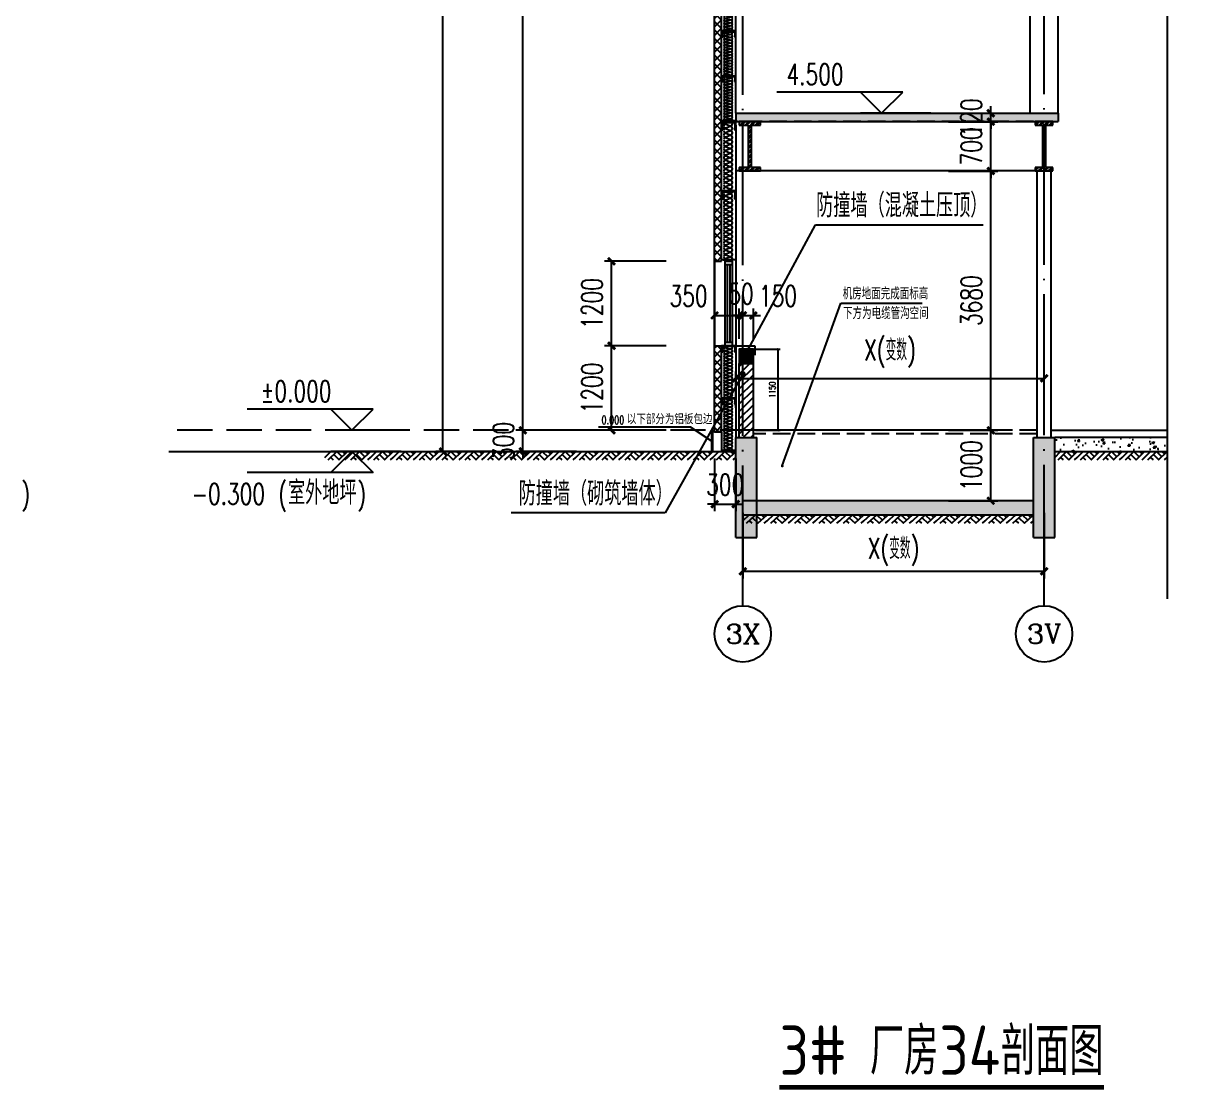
# Model space of a CAD drawing. Extents: x -1899985 to -450366, y 556196 to 2151267.
# Drawn here: x -515292 to -498848, y 558897 to 574035 of the extents above; entities that cross this region are included whole.
import ezdxf
from ezdxf.enums import TextEntityAlignment as Align

# ---------------------------------------------------------------- set-up
doc = ezdxf.new("R2010")
doc.units = 0
doc.header["$LTSCALE"] = 1000
doc.header["$MEASUREMENT"] = 0
for name, pattern in [('__DASH', [0.35, 0.25, -0.1]), ('DASH', [0.35, 0.25, -0.1]), ('DOTE', [2.42, 2, -0.2, 0.02, -0.2])]:
    doc.linetypes.add(name, pattern=pattern)
doc.layers.get('Defpoints').update_dxf_attribs({"color": 210})
for name, color, linetype in [('A-AXIS-D', 1, 'Continuous'), ('A-AXIS-DOTE', 14, 'DOTE'), ('A-AXIS-DP', 126, 'Continuous'), ('A-AXIS-SYMB', 3, 'Continuous'), ('A-CURTAIN', 134, 'Continuous'), ('A-HATCH-1', 252, 'Continuous'), ('A-HATCH-2', 251, 'Continuous'), ('A-LIN-V', 9, 'Continuous'), ('A-SFCE', 30, 'Continuous'), ('A-WINDOW', 140, 'Continuous'), ('A-云线', 2, 'Continuous'), ('AS-COLN', 6, 'Continuous'), ('AS-WALL', 40, 'Continuous'), ('DIM_ELEV', 3, 'Continuous'), ('DIM_LEAD', 3, 'Continuous'), ('DIM_SYMB', 3, 'Continuous'), ('PUB_HATCH', 8, 'Continuous'), ('PUB_TEXT', 7, 'Continuous'), ('建-墙-填充', 8, 'Continuous'), ('建-柱-钢', 9, 'Continuous')]:
    doc.layers.add(name, color=color, linetype=linetype)
doc.styles.add('_TCH_AXIS', font='COMPLEX', dxfattribs={"bigfont": 'GBCBIG'})
doc.styles.add('_TCH_DIM', font='SIMPLEX', dxfattribs={"bigfont": 'GBCBIG'})
doc.styles.add('_TCH_DIM_T3', font='SIMPLEX', dxfattribs={"width": 0.705882, "bigfont": 'GBCBIG'})
doc.styles.get("Standard").update_dxf_attribs({"font": 'gbenor.shx', "bigfont": 'gbcbig.shx'})
doc.dimstyles.new('_TCH_ARCH&&100', dxfattribs={"dimtxt": 297.5, "dimasz": 100, "dimexe": 100, "dimexo": 100, "dimgap": 126.25, "dimtad": 1, "dimdec": 0, "dimzin": 0, "dimdsep": 46, "dimtxsty": '_TCH_DIM_T3', "dimblk": 'ARCHTICK', "dimcen": 0.09, "dimclrt": 7, "dimazin": 2, "dimtfac": 1, "dimtdec": 0, "dimtix": 1, "dimtmove": 2, "dimatfit": 3, "dimfxl": 0, "dimtolj": 1, "dimtzin": 0, "dimarcsym": 0})
doc.dimstyles.new('_TCH_ARCH&&30', dxfattribs={"dimtxt": 89.25, "dimasz": 30, "dimexe": 30, "dimexo": 30, "dimgap": 37.875, "dimtad": 1, "dimdec": 0, "dimzin": 0, "dimdsep": 46, "dimtxsty": '_TCH_DIM_T3', "dimblk": 'ARCHTICK', "dimcen": 0.09, "dimclrt": 7, "dimazin": 2, "dimtfac": 1, "dimtdec": 0, "dimtix": 1, "dimtmove": 2, "dimatfit": 3, "dimfxl": 0, "dimtolj": 1, "dimtzin": 0, "dimarcsym": 0})
pattern_1 = [(45, (0, 0), (-35.355339, 35.355339), []), (45, (23.57, 0), (-35.355339, 35.355339), [])]
pattern_2 = [(45, (60, 0), (-60.000061, 60.000061), []), (135, (60, 0), (-60.000061, -60.000061), [])]

# ---------------------------------------------------------------- blocks, each defined once
blk = doc.blocks.new('G$CBF9D2CED')
at = {"layer": '建-墙-填充'}
h = blk.add_hatch(dxfattribs=at)
h.set_pattern_fill('金属', color=256, scale=20, style=0)
h.set_pattern_definition(pattern_1)
h.paths.add_polyline_path([(-150, 0), (-150, -50), (-25, -50), (-25, -650), (-150, -650), (-150, -700), (150, -700), (150, -650), (25, -650), (25, -50), (150, -50), (150, 0)])
at = {"layer": '建-柱-钢'}
for p, q in [((-150, 0), (-150, -50)), ((150, 0), (-150, 0)), ((150, -50), (150, 0)), ((-150, -50), (-25, -50)), ((-25, -50), (-25, -650)), ((25, -650), (25, -50)), ((25, -50), (150, -50)), ((-25, -650), (-150, -650)), ((-150, -650), (-150, -700)), ((150, -650), (25, -650)), ((150, -700), (150, -650)), ((-150, -700), (150, -700))]:
    blk.add_line(p, q, dxfattribs=at)
blk = doc.blocks.new('w42343243')
at = {"layer": 'A-WINDOW'}
for p, q in [((-1774210, 527687), (-1774210, 528787)), ((-1774177, 527687), (-1774177, 528787)), ((-1774143, 528787), (-1774143, 527687)), ((-1774110, 528787), (-1774110, 527687))]:
    blk.add_line(p, q, dxfattribs=at)
for points in [[(-1774210, 528837), (-1774110, 528837), (-1774110, 528787), (-1774210, 528787)], [(-1774210, 527687), (-1774110, 527687), (-1774110, 527637), (-1774210, 527637)]]:
    blk.add_lwpolyline(points, close=True, dxfattribs=at)
blk = doc.blocks.new('42343')
at = {"layer": 'A-CURTAIN', "const_width": 15}
blk.add_lwpolyline([(-1579953, 568257), (-1580003, 568257), (-1580003, 567957)], dxfattribs=at)
at = {"layer": 'A-CURTAIN'}
blk.add_lwpolyline([(-1579953, 568237), (-1579983, 568237), (-1579983, 567957)], dxfattribs=at)
at = {"layer": 'A-LIN-V'}
blk.add_line((-1579853, 568237), (-1579853, 567957), dxfattribs=at)
at = {"layer": 'DIM_LEAD'}
for p, q in [((-1580293, 568303), (-1581600, 568303)), ((-1580003, 568107), (-1580293, 568303))]:
    blk.add_line(p, q, dxfattribs=at)
blk.add_lwpolyline([(-1580003, 568107, 0, 32, 0), (-1580102, 568175, 0, 0, 0)], format="xyseb", dxfattribs=at)
at = {"layer": 'PUB_TEXT', "style": '_TCH_DIM', "width": 0.705882}
blk.add_text('0.000', height=119, dxfattribs=at).set_placement((-1581558, 568345))
at = {"layer": 'PUB_TEXT', "style": '_TCH_DIM'}
blk.add_text('以下部分为铝板包边', height=135, dxfattribs=at).set_placement((-1581198, 568345))
blk = doc.blocks.new('_ArchTick')
at = {"color": 0, "linetype": 'ByBlock', "const_width": 0.4}
blk.add_lwpolyline([(-0.5, -0.5), (0.5, 0.5)], dxfattribs=at)
blk = doc.blocks.new('*D111')
at = {"layer": 'A-AXIS-DP', "color": 0, "lineweight": -2}
for p, q in [((-504899, 569407), (-504548, 569407)), ((-504578, 568257), (-504578, 569407)), ((-504899, 568257), (-504548, 568257))]:
    blk.add_line(p, q, dxfattribs=at)
at = {"layer": 'Defpoints', "color": 0}
for p in [(-504929, 569407), (-504578, 569407), (-504929, 568257)]:
    blk.add_point(p, dxfattribs=at)
at = {"layer": 'A-AXIS-DP', "color": 0, "lineweight": -2, "xscale": 30, "yscale": 30, "zscale": 30}
for p, rotation in [((-504578, 569407), 90), ((-504578, 568257), 270)]:
    blk.add_blockref('_ArchTick', p, dxfattribs=dict(at, rotation=rotation))
at = {"layer": 'A-AXIS-DP', "color": 7, "insert": (-504661, 568832), "char_height": 89.2, "attachment_point": 5, "rotation": 90, "style": '_TCH_DIM_T3'}
blk.add_mtext('\\A1;1150', dxfattribs=at)
blk = doc.blocks.new('*D131')
at = {"layer": 'A-AXIS-D', "color": 0, "lineweight": -2}
for p, q in [((-505079, 567086), (-505079, 566156)), ((-500802, 567086), (-500802, 566156)), ((-505079, 566256), (-500802, 566256))]:
    blk.add_line(p, q, dxfattribs=at)
at = {"layer": 'Defpoints', "color": 0}
for p in [(-505079, 567186), (-500802, 567186), (-500802, 566256)]:
    blk.add_point(p, dxfattribs=at)
at = {"layer": 'A-AXIS-D', "color": 0, "lineweight": -2, "xscale": 100, "yscale": 100, "zscale": 100, "rotation": 180}
blk.add_blockref('_ArchTick', (-505079, 566256), dxfattribs=at)
at = {"layer": 'A-AXIS-D', "color": 0, "lineweight": -2, "xscale": 100, "yscale": 100, "zscale": 100}
blk.add_blockref('_ArchTick', (-500802, 566256), dxfattribs=at)
at = {"layer": 'A-AXIS-D', "color": 7, "insert": (-502940, 566531), "char_height": 297.5, "attachment_point": 5, "style": '_TCH_DIM_T3'}
blk.add_mtext('\\A1;X(变数)', dxfattribs=at)
blk = doc.blocks.new('*D136')
at = {"layer": 'A-AXIS-DP', "color": 0, "lineweight": -2}
for p, q in [((-505479, 569557), (-505479, 569988)), ((-505129, 569557), (-505129, 569988)), ((-505479, 569888), (-505129, 569888))]:
    blk.add_line(p, q, dxfattribs=at)
at = {"layer": 'Defpoints', "color": 0}
for p in [(-505129, 569888), (-505479, 569457), (-505129, 569457)]:
    blk.add_point(p, dxfattribs=at)
at = {"layer": 'A-AXIS-DP', "color": 0, "lineweight": -2, "xscale": 100, "yscale": 100, "zscale": 100, "rotation": 180}
blk.add_blockref('_ArchTick', (-505479, 569888), dxfattribs=at)
at = {"layer": 'A-AXIS-DP', "color": 0, "lineweight": -2, "xscale": 100, "yscale": 100, "zscale": 100}
blk.add_blockref('_ArchTick', (-505129, 569888), dxfattribs=at)
at = {"layer": 'A-AXIS-DP', "color": 7, "insert": (-505849, 570163), "char_height": 297.5, "attachment_point": 5, "style": '_TCH_DIM_T3'}
blk.add_mtext('\\A1;350', dxfattribs=at)
blk = doc.blocks.new('*D137')
at = {"layer": 'A-AXIS-DP', "color": 0, "lineweight": -2}
for p, q in [((-505129, 569557), (-505129, 569988)), ((-505079, 569557), (-505079, 569988)), ((-505129, 569888), (-505229, 569888)), ((-505129, 569888), (-505079, 569888)), ((-505079, 569888), (-504979, 569888))]:
    blk.add_line(p, q, dxfattribs=at)
at = {"layer": 'Defpoints', "color": 0}
for p in [(-505079, 569888), (-505129, 569457), (-505079, 569457)]:
    blk.add_point(p, dxfattribs=at)
at = {"layer": 'A-AXIS-DP', "color": 0, "lineweight": -2, "xscale": 100, "yscale": 100, "zscale": 100}
blk.add_blockref('_ArchTick', (-505129, 569888), dxfattribs=at)
at = {"layer": 'A-AXIS-DP', "color": 0, "lineweight": -2, "xscale": 100, "yscale": 100, "zscale": 100, "rotation": 180}
blk.add_blockref('_ArchTick', (-505079, 569888), dxfattribs=at)
at = {"layer": 'A-AXIS-DP', "color": 7, "insert": (-505104, 570194), "char_height": 297.5, "attachment_point": 5, "style": '_TCH_DIM_T3'}
blk.add_mtext('\\A1;50', dxfattribs=at)
blk = doc.blocks.new('*D138')
at = {"layer": 'A-AXIS-DP', "color": 0, "lineweight": -2}
for p, q in [((-505079, 569557), (-505079, 569988)), ((-504929, 569557), (-504929, 569988)), ((-505079, 569888), (-505179, 569888)), ((-505079, 569888), (-504929, 569888)), ((-504929, 569888), (-504829, 569888))]:
    blk.add_line(p, q, dxfattribs=at)
at = {"layer": 'Defpoints', "color": 0}
for p in [(-504929, 569888), (-505079, 569457), (-504929, 569457)]:
    blk.add_point(p, dxfattribs=at)
at = {"layer": 'A-AXIS-DP', "color": 0, "lineweight": -2, "xscale": 100, "yscale": 100, "zscale": 100}
blk.add_blockref('_ArchTick', (-505079, 569888), dxfattribs=at)
at = {"layer": 'A-AXIS-DP', "color": 0, "lineweight": -2, "xscale": 100, "yscale": 100, "zscale": 100, "rotation": 180}
blk.add_blockref('_ArchTick', (-504929, 569888), dxfattribs=at)
at = {"layer": 'A-AXIS-DP', "color": 7, "insert": (-504579, 570163), "char_height": 297.5, "attachment_point": 5, "style": '_TCH_DIM_T3'}
blk.add_mtext('\\A1;150', dxfattribs=at)
blk = doc.blocks.new('*D165')
at = {"layer": 'A-AXIS-DP', "color": 0, "lineweight": -2}
for p, q in [((-505479, 567857), (-505479, 567110)), ((-505179, 567857), (-505179, 567110)), ((-505479, 567210), (-505579, 567210)), ((-505479, 567210), (-505179, 567210)), ((-505179, 567210), (-505079, 567210))]:
    blk.add_line(p, q, dxfattribs=at)
at = {"layer": 'Defpoints', "color": 0}
for p in [(-505479, 567957), (-505179, 567957), (-505179, 567210)]:
    blk.add_point(p, dxfattribs=at)
at = {"layer": 'A-AXIS-DP', "color": 0, "lineweight": -2, "xscale": 100, "yscale": 100, "zscale": 100}
blk.add_blockref('_ArchTick', (-505479, 567210), dxfattribs=at)
at = {"layer": 'A-AXIS-DP', "color": 0, "lineweight": -2, "xscale": 100, "yscale": 100, "zscale": 100, "rotation": 180}
blk.add_blockref('_ArchTick', (-505179, 567210), dxfattribs=at)
at = {"layer": 'A-AXIS-DP', "color": 7, "insert": (-505329, 567485), "char_height": 297.5, "attachment_point": 5, "style": '_TCH_DIM_T3'}
blk.add_mtext('\\A1;300', dxfattribs=at)
blk = doc.blocks.new('*D291')
at = {"layer": 'A-AXIS-DP', "color": 0, "lineweight": -2}
for p, q in [((-505179, 568574), (-505179, 569094)), ((-505179, 568994), (-500802, 568994)), ((-500802, 568574), (-500802, 569094))]:
    blk.add_line(p, q, dxfattribs=at)
at = {"layer": 'Defpoints', "color": 0}
for p in [(-500802, 568994), (-505179, 568474), (-500802, 568474)]:
    blk.add_point(p, dxfattribs=at)
at = {"layer": 'A-AXIS-DP', "color": 0, "lineweight": -2, "xscale": 100, "yscale": 100, "zscale": 100, "rotation": 180}
blk.add_blockref('_ArchTick', (-505179, 568994), dxfattribs=at)
at = {"layer": 'A-AXIS-DP', "color": 0, "lineweight": -2, "xscale": 100, "yscale": 100, "zscale": 100}
blk.add_blockref('_ArchTick', (-500802, 568994), dxfattribs=at)
at = {"layer": 'A-AXIS-DP', "color": 7, "insert": (-502990, 569347), "char_height": 297.5, "attachment_point": 5, "style": '_TCH_DIM_T3'}
blk.add_mtext('\\A1;X(变数)', dxfattribs=at)
blk = doc.blocks.new('*D292')
at = {"layer": 'A-AXIS-DP', "color": 0, "lineweight": -2}
for p, q in [((-502160, 568257), (-501459, 568257)), ((-501559, 567257), (-501559, 568257)), ((-502160, 567257), (-501459, 567257))]:
    blk.add_line(p, q, dxfattribs=at)
at = {"layer": 'Defpoints', "color": 0}
for p in [(-502260, 568257), (-501559, 568257), (-502260, 567257)]:
    blk.add_point(p, dxfattribs=at)
at = {"layer": 'A-AXIS-DP', "color": 0, "lineweight": -2, "xscale": 100, "yscale": 100, "zscale": 100}
for p, rotation in [((-501559, 568257), 90), ((-501559, 567257), 270)]:
    blk.add_blockref('_ArchTick', p, dxfattribs=dict(at, rotation=rotation))
at = {"layer": 'A-AXIS-DP', "color": 7, "insert": (-501834, 567757), "char_height": 297.5, "attachment_point": 5, "rotation": 90, "style": '_TCH_DIM_T3'}
blk.add_mtext('\\A1;1000', dxfattribs=at)
blk = doc.blocks.new('*D293')
at = {"layer": 'A-AXIS-DP', "color": 0, "lineweight": -2}
for p, q in [((-502160, 571937), (-501459, 571937)), ((-501559, 568257), (-501559, 571937)), ((-502160, 568257), (-501459, 568257))]:
    blk.add_line(p, q, dxfattribs=at)
at = {"layer": 'Defpoints', "color": 0}
for p in [(-502260, 571937), (-501559, 571937), (-502260, 568257)]:
    blk.add_point(p, dxfattribs=at)
at = {"layer": 'A-AXIS-DP', "color": 0, "lineweight": -2, "xscale": 100, "yscale": 100, "zscale": 100}
for p, rotation in [((-501559, 571937), 90), ((-501559, 568257), 270)]:
    blk.add_blockref('_ArchTick', p, dxfattribs=dict(at, rotation=rotation))
at = {"layer": 'A-AXIS-DP', "color": 7, "insert": (-501834, 570097), "char_height": 297.5, "attachment_point": 5, "rotation": 90, "style": '_TCH_DIM_T3'}
blk.add_mtext('\\A1;3680', dxfattribs=at)
blk = doc.blocks.new('*D294')
at = {"layer": 'A-AXIS-DP', "color": 0, "lineweight": -2}
for p, q in [((-502160, 572637), (-501459, 572637)), ((-501559, 572637), (-501559, 572737)), ((-501559, 571937), (-501559, 572637)), ((-502160, 571937), (-501459, 571937)), ((-501559, 571937), (-501559, 571837))]:
    blk.add_line(p, q, dxfattribs=at)
at = {"layer": 'Defpoints', "color": 0}
for p in [(-502260, 572637), (-501559, 572637), (-502260, 571937)]:
    blk.add_point(p, dxfattribs=at)
at = {"layer": 'A-AXIS-DP', "color": 0, "lineweight": -2, "xscale": 100, "yscale": 100, "zscale": 100}
for p, rotation in [((-501559, 572637), 270), ((-501559, 571937), 90)]:
    blk.add_blockref('_ArchTick', p, dxfattribs=dict(at, rotation=rotation))
at = {"layer": 'A-AXIS-DP', "color": 7, "insert": (-501834, 572287), "char_height": 297.5, "attachment_point": 5, "rotation": 90, "style": '_TCH_DIM_T3'}
blk.add_mtext('\\A1;700', dxfattribs=at)
blk = doc.blocks.new('*D295')
at = {"layer": 'A-AXIS-DP', "color": 0, "lineweight": -2}
for p, q in [((-501559, 572757), (-501559, 572857)), ((-502160, 572757), (-501459, 572757)), ((-502160, 572637), (-501459, 572637)), ((-501559, 572637), (-501559, 572757)), ((-501559, 572637), (-501559, 572537))]:
    blk.add_line(p, q, dxfattribs=at)
at = {"layer": 'Defpoints', "color": 0}
for p in [(-502260, 572757), (-502260, 572637), (-501559, 572757)]:
    blk.add_point(p, dxfattribs=at)
at = {"layer": 'A-AXIS-DP', "color": 0, "lineweight": -2, "xscale": 100, "yscale": 100, "zscale": 100}
for p, rotation in [((-501559, 572757), 270), ((-501559, 572637), 90)]:
    blk.add_blockref('_ArchTick', p, dxfattribs=dict(at, rotation=rotation))
at = {"layer": 'A-AXIS-DP', "color": 7, "insert": (-501834, 572697), "char_height": 297.5, "attachment_point": 5, "rotation": 90, "style": '_TCH_DIM_T3'}
blk.add_mtext('\\A1;120', dxfattribs=at)
blk = doc.blocks.new('*D339')
at = {"layer": 'A-AXIS-D', "color": 0, "lineweight": -2}
for p, q in [((-508574, 586757), (-509435, 586757)), ((-509335, 567957), (-509335, 586757)), ((-508574, 567957), (-509435, 567957))]:
    blk.add_line(p, q, dxfattribs=at)
at = {"layer": 'Defpoints', "color": 0}
for p in [(-509335, 586757), (-508474, 586757), (-508474, 567957)]:
    blk.add_point(p, dxfattribs=at)
at = {"layer": 'A-AXIS-D', "color": 0, "lineweight": -2, "xscale": 100, "yscale": 100, "zscale": 100}
for p, rotation in [((-509335, 586757), 90), ((-509335, 567957), 270)]:
    blk.add_blockref('_ArchTick', p, dxfattribs=dict(at, rotation=rotation))
at = {"layer": 'A-AXIS-D', "color": 7, "insert": (-509610, 577357), "char_height": 297.5, "attachment_point": 5, "rotation": 90, "style": '_TCH_DIM_T3'}
blk.add_mtext('\\A1;18800', dxfattribs=at)
blk = doc.blocks.new('*D340')
at = {"layer": 'A-AXIS-D', "color": 0, "lineweight": -2}
for p, q in [((-508200, 568257), (-508200, 568357)), ((-507439, 568257), (-508300, 568257)), ((-508200, 567957), (-508200, 568257)), ((-507439, 567957), (-508300, 567957)), ((-508200, 567957), (-508200, 567857))]:
    blk.add_line(p, q, dxfattribs=at)
at = {"layer": 'Defpoints', "color": 0}
for p in [(-508200, 568257), (-507339, 568257), (-507339, 567957)]:
    blk.add_point(p, dxfattribs=at)
at = {"layer": 'A-AXIS-D', "color": 0, "lineweight": -2, "xscale": 100, "yscale": 100, "zscale": 100}
for p, rotation in [((-508200, 568257), 270), ((-508200, 567957), 90)]:
    blk.add_blockref('_ArchTick', p, dxfattribs=dict(at, rotation=rotation))
at = {"layer": 'A-AXIS-D', "color": 7, "insert": (-508475, 568107), "char_height": 297.5, "attachment_point": 5, "rotation": 90, "style": '_TCH_DIM_T3'}
blk.add_mtext('\\A1;300', dxfattribs=at)
blk = doc.blocks.new('*D341')
at = {"layer": 'A-AXIS-D', "color": 0, "lineweight": -2}
for p, q in [((-507439, 584057), (-508300, 584057)), ((-508200, 568257), (-508200, 584057)), ((-507439, 568257), (-508300, 568257))]:
    blk.add_line(p, q, dxfattribs=at)
at = {"layer": 'Defpoints', "color": 0}
for p in [(-508200, 584057), (-507339, 584057), (-507339, 568257)]:
    blk.add_point(p, dxfattribs=at)
at = {"layer": 'A-AXIS-D', "color": 0, "lineweight": -2, "xscale": 100, "yscale": 100, "zscale": 100}
for p, rotation in [((-508200, 584057), 90), ((-508200, 568257), 270)]:
    blk.add_blockref('_ArchTick', p, dxfattribs=dict(at, rotation=rotation))
at = {"layer": 'A-AXIS-D', "color": 7, "insert": (-508475, 576157), "char_height": 297.5, "attachment_point": 5, "rotation": 90, "style": '_TCH_DIM_T3'}
blk.add_mtext('\\A1;15800', dxfattribs=at)
blk = doc.blocks.new('*D344')
at = {"layer": 'A-AXIS-DP', "color": 0, "lineweight": -2}
for p, q in [((-506168, 569457), (-507042, 569457)), ((-506942, 568257), (-506942, 569457)), ((-506168, 568257), (-507042, 568257))]:
    blk.add_line(p, q, dxfattribs=at)
at = {"layer": 'Defpoints', "color": 0}
for p in [(-506942, 569457), (-506068, 569457), (-506068, 568257)]:
    blk.add_point(p, dxfattribs=at)
at = {"layer": 'A-AXIS-DP', "color": 0, "lineweight": -2, "xscale": 100, "yscale": 100, "zscale": 100}
for p, rotation in [((-506942, 569457), 90), ((-506942, 568257), 270)]:
    blk.add_blockref('_ArchTick', p, dxfattribs=dict(at, rotation=rotation))
at = {"layer": 'A-AXIS-DP', "color": 7, "insert": (-507217, 568857), "char_height": 297.5, "attachment_point": 5, "rotation": 90, "style": '_TCH_DIM_T3'}
blk.add_mtext('\\A1;1200', dxfattribs=at)
blk = doc.blocks.new('*D345')
at = {"layer": 'A-AXIS-DP', "color": 0, "lineweight": -2}
for p, q in [((-506168, 570657), (-507042, 570657)), ((-506942, 569457), (-506942, 570657)), ((-506168, 569457), (-507042, 569457))]:
    blk.add_line(p, q, dxfattribs=at)
at = {"layer": 'Defpoints', "color": 0}
for p in [(-506942, 570657), (-506068, 570657), (-506068, 569457)]:
    blk.add_point(p, dxfattribs=at)
at = {"layer": 'A-AXIS-DP', "color": 0, "lineweight": -2, "xscale": 100, "yscale": 100, "zscale": 100}
for p, rotation in [((-506942, 570657), 90), ((-506942, 569457), 270)]:
    blk.add_blockref('_ArchTick', p, dxfattribs=dict(at, rotation=rotation))
at = {"layer": 'A-AXIS-DP', "color": 7, "insert": (-507217, 570057), "char_height": 297.5, "attachment_point": 5, "rotation": 90, "style": '_TCH_DIM_T3'}
blk.add_mtext('\\A1;1200', dxfattribs=at)
blk = doc.blocks.new('$LinePat$素土夯实')
at = {"color": 0}
for p, q in [((0, -210), (210, 0)), ((120, -300), (420, 0)), ((420, 0), (608, -188)), ((495, -300), (795, 0)), ((615, 0), (705, -90)), ((210, -210), (300, -300)), ((315, -105), (502, -293)), ((705, -300), (795, -210))]:
    blk.add_line(p, q, dxfattribs=at)
blk = doc.blocks.new('CURVEPATTERNLIB$SYSLIB$岩棉板')
at = {"color": 0}
for p, q in [((0, -17), (12, -67)), ((12, -67), (24, -17))]:
    blk.add_line(p, q, dxfattribs=at)
for centre, start, end in [((12, -17), 0, 180), ((0, -67), 270, 0), ((24, -67), 180, 270)]:
    blk.add_arc(centre, 12, start, end, dxfattribs=at)
blk = doc.blocks.new('CURVEPATTERNLIB$SYSLIB$防水材料1')
at = {"layer": 'PUB_HATCH'}
h = blk.add_hatch(dxfattribs=at)
h.set_pattern_fill('ANSI31', color=256, scale=10, angle=90, style=0)
h.set_pattern_definition([(45, (-196995.837, -685381.036), (11.22532015, -11.22532015), [])])
h.paths.add_polyline_path([(35, 0), (0, 0), (0, -100), (35, -100), (35, -90), (30, -90), (30, -95), (5, -95), (5, -5), (30, -5), (30, -10), (35, -10)])
h = blk.add_hatch(dxfattribs=at)
h.set_pattern_fill('ANSI31', color=256, scale=10, angle=90, style=0)
h.set_pattern_definition([(45, (-196695.837, -685381.036), (11.22532015, -11.22532015), [])])
h.paths.add_polyline_path([(335, 0), (300, 0), (300, -100), (335, -100), (335, -90), (330, -90), (330, -95), (305, -95), (305, -5), (330, -5), (330, -10), (335, -10)])
at = {"layer": 'A-LIN-V', "extrusion": (-3.26108e-18, 2.41725e-31, -1)}
blk.add_line((600, 0), (600, -100), dxfattribs=at)
at = {"layer": 'A-LIN-V'}
for p, q in [((30, -10), (35, -10)), ((330, -10), (335, -10)), ((30, -90), (35, -90)), ((330, -90), (335, -90))]:
    blk.add_line(p, q, dxfattribs=at)
at = {"layer": 'A-LIN-V', "extrusion": (-3.26108e-18, 2.41725e-31, -1)}
for points in [[(-35, -10), (-35, 0), (0, 0), (0, -100), (-35, -100), (-35, -90)], [(-335, -10), (-335, 0), (-300, 0), (-300, -100), (-335, -100), (-335, -90)], [(-30, -10), (-30, -5), (-5, -5), (-5, -95), (-30, -95), (-30, -90)], [(-330, -10), (-330, -5), (-305, -5), (-305, -95), (-330, -95), (-330, -90)]]:
    blk.add_lwpolyline(points, dxfattribs=at)
at = {"layer": 'A-LIN-V', "xscale": 0.8142221102150538, "yscale": 0.8108108108108109, "zscale": 0.8142221102150538}
for p in [(0, -20.1), (19.5, -20.1), (39.1, -20.1), (58.6, -20.1), (78.2, -20.1), (97.7, -20.1), (117.2, -20.1), (136.8, -20.1), (156.3, -20.1), (175.9, -20.1), (195.4, -20.1), (215, -20.1), (234.5, -20.1), (254, -20.1), (273.6, -20.1), (293.1, -20.1), (312.7, -20.1), (332.2, -20.1), (351.7, -20.1), (371.3, -20.1), (390.8, -20.1), (410.4, -20.1), (429.9, -20.1), (449.5, -20.1), (469, -20.1), (488.5, -20.1), (508.1, -20.1), (527.6, -20.1), (547.2, -20.1), (566.7, -20.1), (586.2, -20.1)]:
    blk.add_blockref('CURVEPATTERNLIB$SYSLIB$岩棉板', p, dxfattribs=at)
blk = doc.blocks.new('_FZH')
blk.add_lwpolyline([(-0.5, -0.5), (0.5, -0.5), (0.5, 0.5), (-0.5, 0.5)], close=True)
at = {"layer": 'PUB_HATCH'}
blk.add_solid([(-0.5, -0.5), (0.5, -0.5), (-0.5, 0.5), (0.5, 0.5)], dxfattribs=at)

msp = doc.modelspace()

# ---------------------------------------------------------------- hatches: boundary and pattern name
at = {"layer": 'A-HATCH-1'}
h = msp.add_hatch(dxfattribs=at)
h.set_pattern_fill('混凝土', color=256, scale=50)
h.set_pattern_definition([(50, (0, 0), (358.63009, -31.37607), [37.5, -412.5]), (355, (0, 0), (-69.37567, 376.09607), [30, -330]), (100.4514, (29.9, -2.6), (289.25469, 344.71977), [31.8701, -350.57106]), (46.1842, (0, 100), (533.62052, -82.7595), [56.25, -618.75]), (96.6356, (44.47, 93.1), (467.33135, 487.05894), [47.80514, -525.8565]), (351.1842, (0, 100), (467.33097, 487.0593), [45, -495]), (21, (50, 75), (298.45353, -201.30945), [37.5, -412.5]), (326, (50, 75), (121.65767, 362.57502), [30, -330]), (71.4514, (74.87, 58.22), (420.11131, 161.26525), [31.8701, -350.57106]), (37.5, (0, 0), (6.079928, 166.446927), [0, -326, 0, -335, 0, -331.25]), (7.5, (0, 0), (131.53477, 197.205856), [0, -191, 0, -318.5, 0, -126.25]), (327.5, (-111.5, 0), (266.911218, -11.277436), [0, -125, 0, -390, 0, -517.5]), (317.5, (-161.5, 0), (291.593085, 50.05249), [0, -162.5, 0, -259, 0, -367.5])])
h.paths.add_polyline_path([(-500652, 568157.5), (-500652, 567957.5), (-499057.6, 567957.5), (-499057.6, 568157.5)])
h = msp.add_hatch(color=256, dxfattribs=at)
h.dxf.hatch_style = 1
h.paths.add_polyline_path([(-505078.8, 567257.5), (-505078.8, 567057.5), (-500952, 567057.5), (-500952, 567257.5)])
at = {"layer": 'PUB_HATCH'}
h = msp.add_hatch(dxfattribs=at)
h.set_pattern_fill('多孔材料', color=256, scale=30, style=0)
h.set_pattern_definition(pattern_2)
h.paths.add_polyline_path([(-505378.8, 570657.5), (-505378.8, 586707.5), (-505478.8, 586707.5), (-505478.8, 570657.5)])
for points in [[(-505178.8, 572637.5), (-500602, 572637.5), (-500602, 572757.5), (-505178.8, 572757.5)], [(-504878.8, 566735.3), (-504878.8, 568157.5), (-505178.8, 568157.5), (-505178.8, 566735.3)], [(-500652, 566735.3), (-500652, 568157.5), (-500952, 568157.5), (-500952, 566735.3)]]:
    msp.add_hatch(color=256, dxfattribs=at).paths.add_polyline_path(points)
h = msp.add_hatch(dxfattribs=at)
h.set_pattern_fill('多孔材料', color=256, scale=30, style=0)
h.set_pattern_definition(pattern_2)
h.paths.add_polyline_path([(-505378.8, 568237.5), (-505378.8, 569457.5), (-505478.8, 569457.5), (-505478.8, 568237.5)])
h = msp.add_hatch(dxfattribs=at)
h.set_pattern_fill('普通砖', color=256, scale=30, style=0)
h.set_pattern_definition([(45, (0, 53.85), (-53.03303, 53.03303), [])])
h.paths.add_polyline_path([(-504928.8, 569207.5), (-505128.8, 569207.5), (-505128.8, 568157.5), (-504928.8, 568157.5)])
at = {"layer": '建-墙-填充'}
h = msp.add_hatch(dxfattribs=at)
h.set_pattern_fill('金属', color=256, scale=20, style=0)
h.set_pattern_definition(pattern_1)
h.paths.add_polyline_path([(-500927, 572637.5), (-500927, 572587.5), (-500827, 572587.5), (-500827, 571987.5), (-500927, 571987.5), (-500927, 571937.5), (-500677, 571937.5), (-500677, 571987.5), (-500777, 571987.5), (-500777, 572587.5), (-500677, 572587.5), (-500677, 572637.5)])

# ---------------------------------------------------------------- linework, layer by layer
at = {"layer": 'A-AXIS-D'}
for centre in [(-505078.8, 565367.9), (-500802, 565367.9)]:
    msp.add_circle(centre, 400, dxfattribs=at)
at = {"layer": 'A-AXIS-DOTE'}
for p, q in [((-500802, 565767.9), (-500802, 590567)), ((-505078.8, 565758.8), (-505078.8, 585146))]:
    msp.add_line(p, q, dxfattribs=at)
at = {"layer": 'A-AXIS-DOTE', "linetype": '__DASH', "ltscale": 2}
msp.add_line((-501406.1, 568257.5), (-513226.7, 568257.5), dxfattribs=at)
msp.add_line((-501406.1, 568257.5), (-513226.7, 568257.5), dxfattribs=at)
at = {"layer": 'A-AXIS-SYMB'}
for p, q in [((-505006.4, 569392.5), (-504045.2, 571175.5)), ((-504045.2, 571175.5), (-501665.6, 571175.5))]:
    msp.add_line(p, q, dxfattribs=at)
at = {"layer": 'A-AXIS-SYMB', "const_width": 40}
msp.add_lwpolyline([(-505015.9, 569374.9, 1), (-504996.9, 569410.1, 1)], format="xyb", close=True, dxfattribs=at)
at = {"layer": 'A-HATCH-2'}
msp.add_line((-505478.8, 570657.5), (-505478.8, 569457.5), dxfattribs=at)
msp.add_line((-505478.8, 570657.5), (-505478.8, 569457.5), dxfattribs=at)
at = {"layer": 'A-LIN-V'}
for p, q in [((-505178.8, 572757.5), (-505178.8, 584057.5)), ((-501002, 572757.5), (-501002, 577607.5)), ((-500602, 572757.5), (-500602, 577607.5)), ((-505178.8, 572587.5), (-505178.8, 570657.5)), ((-500927, 571937.5), (-505178.8, 571937.5)), ((-505178.8, 570657.5), (-505178.8, 569457.5)), ((-505178.8, 569457.5), (-505178.8, 568157.5))]:
    msp.add_line(p, q, dxfattribs=at)
at = {"layer": 'A-SFCE', "linetype": 'DASH'}
for p, q in [((-500952, 572637.5), (-505178.8, 572637.5)), ((-500902, 568257.5), (-504928.8, 568257.5)), ((-500902, 568207.5), (-504928.8, 568207.5))]:
    msp.add_line(p, q, dxfattribs=at)
at = {"layer": 'A-SFCE'}
for p, q in [((-501406.1, 568257.5), (-504978.8, 568257.5)), ((-500702, 568257.5), (-499057.6, 568257.5)), ((-513226.7, 567957.5), (-505178.8, 567957.5))]:
    msp.add_line(p, q, dxfattribs=at)
at = {"layer": 'A-SFCE', "linetype": 'DASH'}
msp.add_lwpolyline([(-505178.8, 569457.5), (-504928.8, 569457.5), (-504908.8, 569457.5), (-504908.8, 569323.7)], dxfattribs=at)
at = {"layer": 'A-云线'}
msp.add_line((-505478.8, 568257.5), (-505478.8, 571950.5), dxfattribs=at)
at = {"layer": 'AS-COLN'}
for p, q in [((-505178.8, 572757.5), (-500602, 572757.5)), ((-505178.8, 572757.5), (-505178.8, 572637.5)), ((-505178.8, 572637.5), (-500602, 572637.5)), ((-500602, 572757.5), (-500602, 572637.5)), ((-505178.8, 566735.3), (-505178.8, 568157.5)), ((-505178.8, 568157.5), (-504878.8, 568157.5)), ((-504878.8, 566735.3), (-504878.8, 568157.5)), ((-500952, 566735.3), (-500952, 568157.5)), ((-500952, 568157.5), (-500652, 568157.5)), ((-500652, 566735.3), (-500652, 568157.5)), ((-505178.8, 566735.3), (-504878.8, 566735.3)), ((-500952, 566735.3), (-500652, 566735.3))]:
    msp.add_line(p, q, dxfattribs=at)
for points in [[(-499057.6, 568157.5), (-500652, 568157.5)], [(-500652, 567957.5), (-499057.6, 567957.5)], [(-505078.8, 567057.5), (-500952, 567057.5), (-500952, 567257.5), (-505078.8, 567257.5)]]:
    msp.add_lwpolyline(points, dxfattribs=at)
at = {"layer": 'AS-WALL'}
for p, q in [((-505478.8, 570657.5), (-505478.8, 586707.5)), ((-505378.8, 570657.5), (-505378.8, 586707.5)), ((-500902, 568157.5), (-500902, 571937.5)), ((-500702, 568157.5), (-500702, 571937.5)), ((-505478.8, 570657.5), (-505378.8, 570657.5)), ((-505478.8, 568237.5), (-505478.8, 569457.5)), ((-505478.8, 569457.5), (-505378.8, 569457.5)), ((-505378.8, 568237.5), (-505378.8, 569457.5)), ((-505128.8, 568157.5), (-505128.8, 569207.5)), ((-504928.8, 568157.5), (-504928.8, 569207.5)), ((-505478.8, 568237.5), (-505378.8, 568237.5)), ((-505128.8, 568157.5), (-504928.8, 568157.5))]:
    msp.add_line(p, q, dxfattribs=at)
at = {"layer": 'DIM_ELEV'}
for p, q in [((-502808.6, 573057.5), (-504596.6, 573057.5)), ((-503108.6, 572757.5), (-503408.6, 573057.5)), ((-503108.6, 572757.5), (-502808.6, 573057.5)), ((-502408.6, 572757.5), (-503408.6, 572757.5)), ((-510326, 568557.5), (-512114, 568557.5)), ((-510626, 568257.5), (-510926, 568557.5)), ((-510626, 568257.5), (-510326, 568557.5)), ((-509926, 568257.5), (-510926, 568257.5)), ((-510626, 567957.5), (-510926, 567657.5)), ((-509926, 567957.5), (-510926, 567957.5)), ((-510626, 567957.5), (-510326, 567657.5)), ((-510326, 567657.5), (-512114, 567657.5))]:
    msp.add_line(p, q, dxfattribs=at)
at = {"layer": 'DIM_SYMB'}
for p, q in [((-504518.4, 567750.8), (-503686, 570062.4)), ((-503686, 570062.4), (-502532.7, 570062.4)), ((-505078.8, 569057.5), (-506179.4, 567085)), ((-506179.4, 567085), (-508365.5, 567085))]:
    msp.add_line(p, q, dxfattribs=at)
msp.add_lwpolyline([(-499057.6, 587596.5), (-499057.6, 576842.6), (-498847.6, 576766.2), (-499267.6, 576692.2), (-499057.6, 576617.6), (-499057.6, 565863.8)], dxfattribs=at)
for points, const_width in [([(-505069.1, 569075, 1), (-505088.6, 569040.1, 1)], 40), ([(-504521.8, 567741.4, 1), (-504515, 567760.2, 1)], 20)]:
    msp.add_lwpolyline(points, format="xyb", close=True, dxfattribs=dict(at, const_width=const_width))
at = {"layer": 'DIM_SYMB', "const_width": 70}
msp.add_lwpolyline([(-504558.1, 558932.5), (-499951.3, 558932.5)], dxfattribs=at)
at = {"layer": '建-柱-钢'}
for p, q in [((-500927, 572637.5), (-500927, 572587.5)), ((-500677, 572637.5), (-500927, 572637.5)), ((-500677, 572587.5), (-500677, 572637.5)), ((-500927, 572587.5), (-500827, 572587.5)), ((-500827, 572587.5), (-500827, 571987.5)), ((-500777, 571987.5), (-500777, 572587.5)), ((-500777, 572587.5), (-500677, 572587.5)), ((-500827, 571987.5), (-500927, 571987.5)), ((-500927, 571987.5), (-500927, 571937.5)), ((-500677, 571987.5), (-500777, 571987.5)), ((-500677, 571937.5), (-500677, 571987.5)), ((-500927, 571937.5), (-500677, 571937.5))]:
    msp.add_line(p, q, dxfattribs=at)

# ---------------------------------------------------------------- block references
at = {"layer": 'A-HATCH-1', "yscale": 0.4, "zscale": 0.4}
for p, xscale in [((-511013.1, 567957.5), 0.4077054208780146), ((-510689, 567957.5), 0.4077054208780146), ((-510364.8, 567957.5), 0.4077054208780146), ((-510040.7, 567957.5), 0.4077054208780146), ((-509716.6, 567957.5), 0.4077054208780146), ((-509392.5, 567957.5), 0.4077054208780146), ((-509068.3, 567957.5), 0.4077054208780146), ((-508744.2, 567957.5), 0.4077054208780146), ((-508420.1, 567957.5), 0.4077054208780146), ((-508096, 567957.5), 0.4077054208780146), ((-507771.8, 567957.5), 0.4077054208780146), ((-507447.7, 567957.5), 0.4077054208780146), ((-507123.6, 567957.5), 0.4077054208780146), ((-506799.5, 567957.5), 0.4077054208780146), ((-506475.3, 567957.5), 0.4077054208780146), ((-506151.2, 567957.5), 0.4077054208780146), ((-505827.1, 567957.5), 0.4077054208780146), ((-505503, 567957.5), 0.4077054208780146), ((-500652, 567957.5), 0.4011028751817541), ((-500333.1, 567957.5), 0.4011028751817541), ((-500014.2, 567957.5), 0.4011028751817541), ((-499695.4, 567957.5), 0.4011028751817541), ((-499376.5, 567957.5), 0.4011028751817541), ((-505078.8, 567057.5), 0.4325814436891394), ((-504734.9, 567057.5), 0.4325814436891394), ((-504391, 567057.5), 0.4325814436891394), ((-504047.1, 567057.5), 0.4325814436891394), ((-503703.2, 567057.5), 0.4325814436891394), ((-503359.3, 567057.5), 0.4325814436891394), ((-503015.4, 567057.5), 0.4325814436891394), ((-502671.5, 567057.5), 0.4325814436891394), ((-502327.6, 567057.5), 0.4325814436891394), ((-501983.7, 567057.5), 0.4325814436891394), ((-501639.8, 567057.5), 0.4325814436891394), ((-501295.9, 567057.5), 0.4325814436891394)]:
    msp.add_blockref('$LinePat$素土夯实', p, dxfattribs=dict(at, xscale=xscale))
at = {"layer": 'A-HATCH-2', "yscale": 1.999999999990687, "zscale": 1.999999999990687}
for p, xscale, rotation in [((-505178.8, 575195.6), 2.111473257203671, 269.9999999972876), ((-505178.8, 573916.5), 2.111473257203671, 269.9999999972876), ((-505178.8, 572637.5), 3.268506577259291, 269.9999999972848), ((-505178.8, 569457.5), 2.476141346521581, 269.9999999972831)]:
    msp.add_blockref('CURVEPATTERNLIB$SYSLIB$防水材料1', p, dxfattribs=dict(at, xscale=xscale, rotation=rotation))
at = {"layer": 'A-LIN-V'}
for name, p in [('G$CBF9D2CED', (-504978.8, 572637.5)), ('w42343243', (1268881.6, 41820)), ('42343', (1074473.9, 0))]:
    msp.add_blockref(name, p, dxfattribs=at)
at = {"layer": 'AS-COLN', "xscale": 200.0000002973247, "yscale": 200.0000010662479, "zscale": 200.0000010662479, "rotation": 359.9999997308278}
msp.add_blockref('_FZH', (-505028.8, 569307.5), dxfattribs=at)

# ---------------------------------------------------------------- texts
at = {"layer": 'PUB_TEXT', "style": '_TCH_DIM', "width": 0.705882}
for s, p in [('4.500', (-504458.6, 573162.5)), ('%%P0.000', (-511924, 568662.5)), (')', (-515319.4, 567202.5)), ('(', (-511673.3, 567202.5)), (')', (-510550.3, 567202.5)), ('-0.300', (-512903.3, 567202.5))]:
    msp.add_text(s, height=297.5, dxfattribs=at).set_placement(p)
at = {"layer": 'PUB_TEXT', "style": '_TCH_DIM'}
for s, height, p in [('防撞墙（混凝土压顶）', 337.59, (-504037.1, 571280.5)), ('机房地面完成面标高', 168.79, (-503661.2, 570114.9)), ('下方为电缆管沟空间', 168.79, (-503655.7, 569834.9)), ('室外地坪', 337.59, (-511533.3, 567202.5)), ('防撞墙（砌筑墙体）', 337.59, (-508260.5, 567190))]:
    msp.add_text(s, height=height, dxfattribs=at).set_placement(p)
at = {"layer": 'PUB_TEXT', "style": '_TCH_AXIS'}
for s, p, p2 in [('3X', (-505322.3, 565229.7), (-504835.3, 565229.7)), ('3V', (-501045.5, 565229.7), (-500558.5, 565229.7))]:
    msp.add_text(s, height=276.42, dxfattribs=at).set_placement(p, p2, align=Align.FIT)
at = {"layer": 'PUB_TEXT'}
for s, height, p in [('3#', 700, (-504558.1, 559109.7)), ('厂房', 675.18, (-503274.8, 559109.7)), ('34', 700, (-502291.8, 559109.7)), ('剖面图', 675.18, (-501416.8, 559109.7))]:
    msp.add_text(s, height=height, dxfattribs=at).set_placement(p)

# ---------------------------------------------------------------- dimensions: what is measured, and where the dimension line sits
at = {"layer": 'A-AXIS-D'}
for p1, p2, picture, middle in [((-508473.7, 567957.5), (-508473.7, 586757.5), '*D339', (-509609.6, 577357.5)), ((-507338.7, 568257.5), (-507338.7, 584057.5), '*D341', (-508474.6, 576157.5)), ((-507338.7, 567957.5), (-507338.7, 568257.5), '*D340', (-508474.6, 568107.5))]:
    dim = msp.add_aligned_dim(p1=p1, p2=p2, distance=860.9, dimstyle='_TCH_ARCH&&100', dxfattribs=at)
    dim.commit()
    dim.dimension.update_dxf_attribs({"geometry": picture, "text_midpoint": middle})
dim = msp.add_linear_dim(base=(-500802, 566256.3), p1=(-505078.8, 567185.7), p2=(-500802, 567185.7), angle=0, text='X(变数)', dimstyle='_TCH_ARCH&&100', override={"dimgap": 0}, dxfattribs=at)
dim.commit()
dim.dimension.update_dxf_attribs({"geometry": '*D131', "text_midpoint": (-502940.4, 566531.3), "dimtype": 129})
at = {"layer": 'A-AXIS-DP'}
for p1, p2, distance, dimstyle, picture, middle in [((-502259.6, 572637.5), (-502259.6, 572757.5), -700.5, '_TCH_ARCH&&100', '*D295', (-501834.2, 572697.5)), ((-502259.6, 571937.5), (-502259.6, 572637.5), -700.5, '_TCH_ARCH&&100', '*D294', (-501834.2, 572287.5)), ((-502259.6, 568257.5), (-502259.6, 571937.5), -700.5, '_TCH_ARCH&&100', '*D293', (-501834.2, 570097.5)), ((-506068.4, 569457.5), (-506068.4, 570657.5), 873.2, '_TCH_ARCH&&100', '*D345', (-507216.6, 570057.5)), ((-506068.4, 568257.5), (-506068.4, 569457.5), 873.2, '_TCH_ARCH&&100', '*D344', (-507216.6, 568857.5)), ((-504928.8, 568257.5), (-504928.8, 569407.5), -350.8, '_TCH_ARCH&&30', '*D111', (-504660.6, 568832.5)), ((-502259.6, 567257.5), (-502259.6, 568257.5), -700.5, '_TCH_ARCH&&100', '*D292', (-501834.2, 567757.5)), ((-505478.8, 567957.5), (-505178.8, 567957.5), -747.2, '_TCH_ARCH&&100', '*D165', (-505328.8, 567485.3))]:
    dim = msp.add_aligned_dim(p1=p1, p2=p2, distance=distance, dimstyle=dimstyle, dxfattribs=at)
    dim.commit()
    dim.dimension.update_dxf_attribs({"geometry": picture, "text_midpoint": middle})
for base, p1, p2, picture, middle in [((-505128.8, 569888.1), (-505478.8, 569457.5), (-505128.8, 569457.5), '*D136', (-505848.8, 570163.1)), ((-505078.8, 569888.1), (-505128.8, 569457.5), (-505078.8, 569457.5), '*D137', (-505103.8, 570194)), ((-504928.8, 569888.1), (-505078.8, 569457.5), (-504928.8, 569457.5), '*D138', (-504578.8, 570163.1))]:
    dim = msp.add_linear_dim(base=base, p1=p1, p2=p2, angle=0, dimstyle='_TCH_ARCH&&100', dxfattribs=at)
    dim.commit()
    dim.dimension.update_dxf_attribs({"geometry": picture, "text_midpoint": middle, "dimtype": 129})
dim = msp.add_aligned_dim(p1=(-505178.8, 568474.1), p2=(-500802, 568474.1), distance=520.1, text='X(变数)', dimstyle='_TCH_ARCH&&100', dxfattribs=at)
dim.commit()
dim.dimension.update_dxf_attribs({"geometry": '*D291', "text_midpoint": (-502990.4, 569347.1)})

doc.saveas('drawing.dxf')
